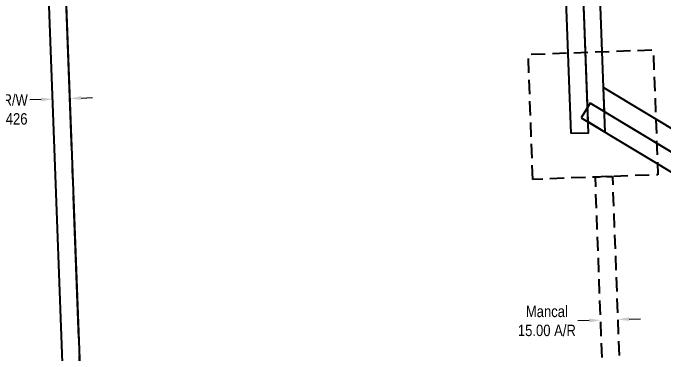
# Model space of a CAD drawing. Extents: x 675519 to 688669, y 5804595 to 5836613.
# Drawn here: x 682633 to 683205, y 5832528 to 5832828 of the extents above; entities that cross this region are included whole.
import ezdxf

# ---------------------------------------------------------------- set-up
doc = ezdxf.new("R2010")
doc.units = 0
doc.header["$LTSCALE"] = 5
doc.header["$PDMODE"] = 3
doc.header["$PDSIZE"] = 10
doc.linetypes.add('foc-ACCESSROAD', pattern=[3.75, 2.5, -1.25])
doc.linetypes.add('foc-QUARTERLINE', pattern=[33, 25, -3, 2, -3])
doc.layers.get('Defpoints').update_dxf_attribs({"color": 9})
for name, color, linetype in [('F-AR', 190, 'foc-ACCESSROAD'), ('F-RW', 190, 'Continuous'), ('F-WS', 190, 'foc-ACCESSROAD'), ('L-QSEC', 8, 'foc-QUARTERLINE')]:
    doc.layers.add(name, color=color, linetype=linetype)
doc.layers.add('F-AR-T', color=190, linetype='Continuous', lineweight=9)
doc.layers.add('F-RW-T', color=190, linetype='Continuous', lineweight=9)
doc.styles.add('80CG', font='ARIALN.TTF', dxfattribs={"height": 10})
doc.dimstyles.new('Compass 5 000', dxfattribs={"dimscale": 5, "dimtxt": 9, "dimasz": 2, "dimexe": 0.2, "dimexo": 0.0625, "dimgap": 0.5, "dimtad": 0, "dimtih": 1, "dimtoh": 1, "dimzin": 0, "dimdsep": 46, "dimtxsty": '80CG', "dimcen": 0.1, "dimse1": 1, "dimse2": 1, "dimclrd": 256, "dimclrt": 256, "dimaunit": 1, "dimadec": 4, "dimazin": 0, "dimtfac": 0.06, "dimtofl": 0, "dimtmove": 0, "dimatfit": 1, "dimfxl": 0.2, "dimtolj": 1, "dimtzin": 0, "dimlwd": -1, "dimarcsym": 0})

# ---------------------------------------------------------------- blocks, each defined once
blk = doc.blocks.new('*D898')
at = {"layer": 'Defpoints', "color": 0, "transparency": 16777216}
for p in [(683149.05, 5832557.9), (683149.1, 5832556.51), (683164.09, 5832557.07)]:
    blk.add_point(p, dxfattribs=at)
at = {"layer": 'F-AR-T', "transparency": 16777216}
for p, q in [((683139.05, 5832557.53), (683129.06, 5832557.16)), ((683174.03, 5832558.82), (683184.02, 5832559.19))]:
    blk.add_line(p, q, dxfattribs=at)
for points in [[(683138.99, 5832559.19), (683139.12, 5832555.86), (683149.05, 5832557.9)], [(683173.97, 5832560.49), (683174.09, 5832557.16), (683164.04, 5832558.45)]]:
    blk.add_solid(points, dxfattribs=at)
at = {"layer": 'F-AR-T', "transparency": 16777216, "insert": (683101.78, 5832557.16), "char_height": 10, "attachment_point": 5, "style": '80CG'}
blk.add_mtext('\\A1;Mancal\\P15.00 A/R', dxfattribs=at)
blk = doc.blocks.new('*D927')
at = {"layer": 'Defpoints', "color": 0, "transparency": 16777216}
for p in [(682667.22, 5832758.07), (682682.21, 5832758.63), (682667.44, 5832752.31)]:
    blk.add_point(p, dxfattribs=at)
at = {"layer": 'F-RW-T', "transparency": 16777216}
for p, q in [((682657.44, 5832751.93), (682647.45, 5832751.56)), ((682692.42, 5832753.25), (682702.41, 5832753.62))]:
    blk.add_line(p, q, dxfattribs=at)
for points in [[(682657.38, 5832753.6), (682657.51, 5832750.27), (682667.44, 5832752.31)], [(682692.36, 5832754.91), (682692.48, 5832751.58), (682682.43, 5832752.87)]]:
    blk.add_solid(points, dxfattribs=at)
at = {"layer": 'F-RW-T', "transparency": 16777216, "insert": (682608.37, 5832751.56), "char_height": 10, "attachment_point": 5, "style": '80CG'}
blk.add_mtext('\\A1;Taqa\\P15.00 P/L R/W\\PPlan 032 4426', dxfattribs=at)

msp = doc.modelspace()

# ---------------------------------------------------------------- linework, layer by layer
at = {"layer": 'F-AR', "flags": 128}
msp.add_lwpolyline([(683155.111, 5832393.981), (683144.393, 5832683.759), (683159.381, 5832684.313), (683170.099, 5832394.535)], close=True, dxfattribs=at)
at = {"layer": 'F-RW', "flags": 128}
for points in [[(682677.557, 5833282.227), (682678.181, 5833265.662), (682664.171, 5833239.171), (682695.401, 5832407.346), (682693.047, 5832402.891), (682694.013, 5832376.922), (682679.043, 5832376.392), (682677.91, 5832406.371), (682680.255, 5832410.802), (682649.035, 5833242.637), (682663.04, 5833269.104), (682662.567, 5833281.674)], [(682680.541, 5833282.338), (682680.998, 5833270.2), (682679.933, 5833207.622), (682704.916, 5833184.43), (683114.164, 5833199.486), (683120.61, 5833193.495), (683137.658, 5832732.494), (683153.037, 5832723.171)], [(683153.037, 5832723.171), (683151.555, 5832762.538), (683135.427, 5833198.998), (683135.38, 5833200.259), (683119.831, 5833214.705), (682710.575, 5833199.637), (682695.038, 5833214.062), (682695.993, 5833270.359), (682695.484, 5833282.889)]]:
    msp.add_lwpolyline(points, dxfattribs=at)
for points in [[(683123.06, 5832721.972), (683106.567, 5833167.796), (683091.031, 5833182.179), (682666.934, 5833166.384), (682265.446, 5833151.344), (682222.057, 5833100.556), (682210.653, 5833110.297), (682258.554, 5833166.365), (682651.33, 5833181.226), (683096.486, 5833197.564), (683121.323, 5833174.57), (683138.049, 5832722.447)], [(683151.555, 5832762.538), (683447.094, 5832584.7), (683493.116, 5832586.432), (683493.787, 5832568.45), (683442.425, 5832566.508), (683152.37, 5832741.077)], [(683131.959, 5832735.873), (683460.459, 5832538.159), (683494.947, 5832539.481), (683494.312, 5832554.397), (683464.359, 5832553.321), (683139.727, 5832748.691)]]:
    msp.add_lwpolyline(points, close=True, dxfattribs=at)
at = {"layer": 'F-WS', "flags": 128}
msp.add_lwpolyline([(683089.437, 5832681.726), (683085.372, 5832791.638), (683195.283, 5832795.703), (683199.348, 5832685.792), (683144.393, 5832683.759)], close=True, dxfattribs=at)
at = {"layer": 'L-QSEC', "flags": 128}
msp.add_lwpolyline([(682696.548, 5832377.025), (682666.359, 5833181.759)], dxfattribs=at)

# ---------------------------------------------------------------- dimensions: what is measured, and where the dimension line sits
at = {"layer": 'F-AR-T'}
dim = msp.add_aligned_dim(p1=(683164.087, 5832557.068), p2=(683149.099, 5832556.513), distance=-1.387, text='Mancal\\P15.00 A/R', dimstyle='Compass 5 000', dxfattribs=at)
dim.commit()
dim.dimension.update_dxf_attribs({"geometry": '*D898', "text_midpoint": (683101.78, 5832557.16)})
at = {"layer": 'F-RW-T'}
dim = msp.add_aligned_dim(p1=(682682.212, 5832758.63), p2=(682667.221, 5832758.068), distance=5.764, text='Taqa\\P15.00 P/L R/W\\PPlan 032 4426', dimstyle='Compass 5 000', dxfattribs=at)
dim.commit()
dim.dimension.update_dxf_attribs({"geometry": '*D927', "text_midpoint": (682608.366, 5832751.558)})

doc.saveas('drawing.dxf')
